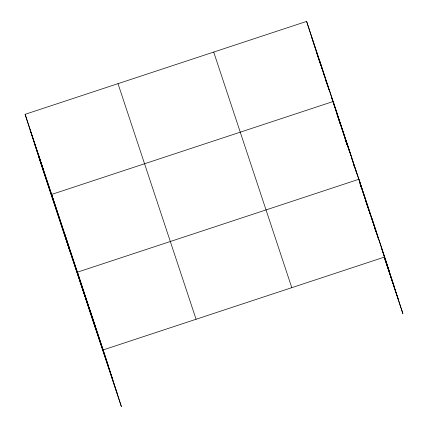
<?xml version="1.0" encoding="UTF-8"?>
<svg xmlns="http://www.w3.org/2000/svg" width="428" height="428" viewBox="0 0 428 428"><rect width="100%" height="100%" fill="white"/><g stroke="black" fill="none" stroke-linecap="round" stroke-linejoin="round"><path stroke-width="0.64" d="M25.108 114.319L103.185 349.917L121.386 406.6L43.308 171.002L25.108 114.319L306.614 21.4L384.692 256.998L402.892 313.681L384.189 257.249M103.185 349.917L384.692 256.998M311.611 36.952L324.884 77.008L319.887 61.45M325.087 77.634L351.04 155.931L346.043 140.379M351.244 156.557L389.689 272.55M322.605 70.55L316.174 51.151L320.048 63.237M323.017 71.802L329.03 89.95M331.523 97.461L349.58 151.945M351.238 156.964L355.187 168.878M355.395 169.504L356.85 173.891M359.761 182.67L368.069 207.751L358.926 179.252L77.42 272.171L95.621 328.854M371.397 217.782L368.278 208.377L370.113 214.096M371.809 219.034L378.25 238.471M381.161 247.25L394.044 286.123M325.847 80.78L326.885 83.909M337.05 114.576L340.158 123.96M345.134 138.982L347.001 144.611L333.161 101.506L51.654 194.424L69.855 251.108M353.651 164.678L354.277 166.556M360.092 184.115L361.13 187.25M365.705 201.042L368.406 209.196M374.639 228.001L375.677 231.136M384.194 256.843L398.532 300.108M213.716 52.066L291.794 287.664M118.005 83.658L196.083 319.256M30.104 129.871L108.182 365.475M34.459 143.444L112.537 379.042M38.948 157.429L117.026 393.027M371.809 218.125L376.806 233.677M306.614 21.4L315.966 50.525M90.303 311.044L95.3 326.596M64.537 233.297L69.534 248.85M38.381 154.374L43.378 169.927"/></g></svg>
